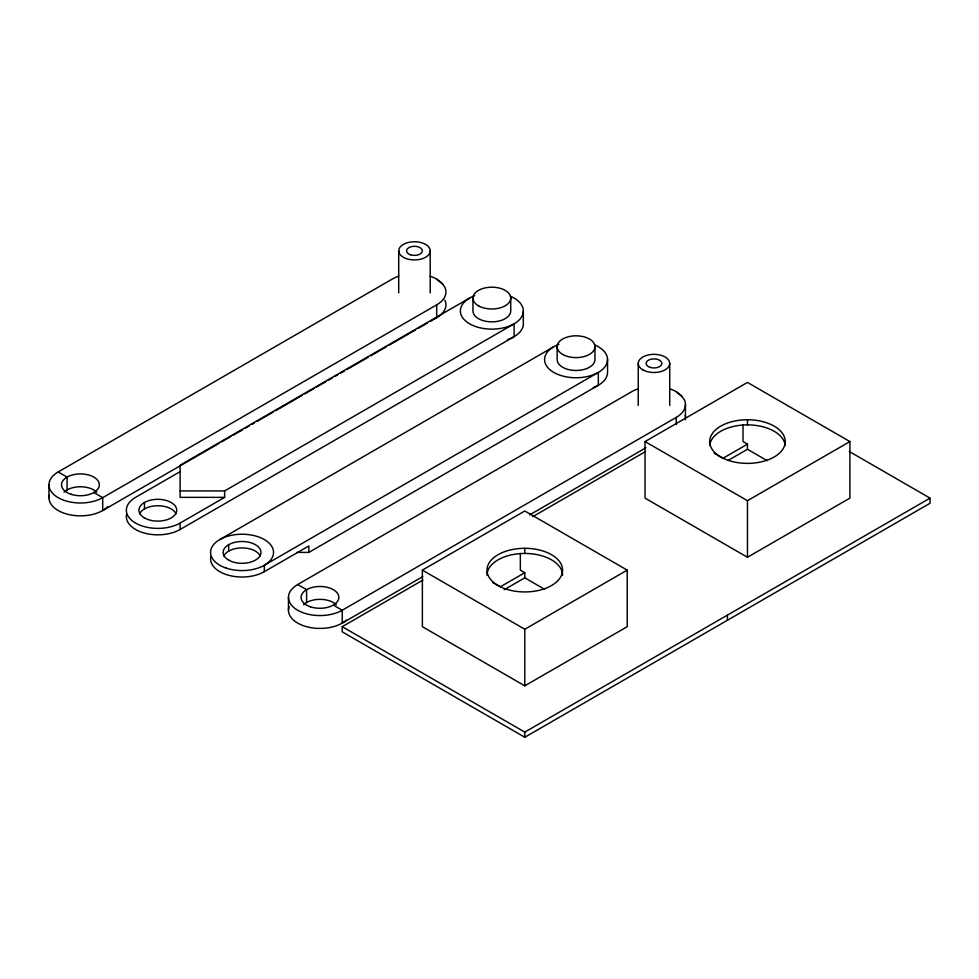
<?xml version="1.0" encoding="UTF-8"?>
<svg xmlns="http://www.w3.org/2000/svg" width="979" height="979" viewBox="0 0 979 979"><rect width="100%" height="100%" fill="white"/><g stroke="black" fill="none" stroke-linecap="round" stroke-linejoin="round"><path stroke-width="1.47" d="M430.185 276.225A31.487 18.185 0 0 1 436.707 279.125L441.713 282.882L444.858 287.275A31.487 18.185 0 0 1 436.707 304.836L102.709 497.662A31.487 18.185 0 0 1 58.177 497.662A31.487 18.185 0 0 1 58.177 471.951L392.175 279.125A31.487 18.185 0 0 1 398.698 276.225M469.577 298.093L180.112 465.221L180.112 497.356L224.644 497.356L224.644 490.932L514.11 323.804L514.11 336.666L180.112 529.492A31.487 18.185 0 0 1 143.913 532.943A31.487 18.185 0 0 1 126.621 514.269M218.88 443.45L102.709 510.524L102.709 497.662L93.8 492.523M221.523 441.921L230.763 436.585M233.406 435.068L242.645 429.732M245.288 428.202L249.241 425.914M251.884 424.397L254.528 422.867M257.171 421.349L273.006 412.196M275.65 410.678L302.058 395.43M304.689 393.901L313.929 388.565M316.572 387.048L325.811 381.712M328.454 380.182L332.419 377.906M335.063 376.377L337.694 374.847M340.337 373.329L344.302 371.041M346.933 369.511L368.067 357.323M370.698 355.793L386.546 346.652M389.189 345.122L415.585 329.886M418.229 328.357L427.468 323.021M430.111 321.504L436.707 317.685L436.707 304.836M180.112 471.645L135.579 497.356A31.487 18.185 0 0 0 135.579 523.067A31.487 18.185 0 0 0 180.112 523.067L224.644 497.356M219.785 539.551L553.796 346.713M210.84 556.464A31.487 18.185 0 0 0 228.131 575.138A31.487 18.185 0 0 0 264.318 571.687L308.85 545.976L308.85 552.401L296.98 552.401M308.85 552.401L598.328 385.285L598.328 372.424L264.318 565.262L264.318 571.687M669.709 388.81A31.487 18.185 0 0 1 676.232 391.698L681.237 395.455L684.382 399.848A31.487 18.185 0 0 1 676.232 417.409L342.222 610.235A31.487 18.185 0 0 1 297.689 610.235A31.487 18.185 0 0 1 297.689 584.524L631.7 391.698A31.487 18.185 0 0 1 638.222 388.81M422.365 570.121L524.793 510.989L627.221 570.121L627.221 626.682L524.793 685.826L422.365 626.682L422.365 570.121L524.793 629.252L627.221 570.121M645.039 441.566L747.466 382.422L849.894 441.566L849.894 498.127L747.466 557.271L645.039 498.127L645.039 441.566L747.466 500.697L849.894 441.566M422.757 576.607L342.222 623.097L342.222 610.235L333.325 605.095M529.688 514.868L645.871 447.795M849.344 451.527L930.05 498.127L930.05 503.267L524.793 737.248L342.209 631.834L342.209 626.682L422.989 580.045M532.919 516.582L645.479 451.588M504.161 589.737L524.793 577.83L524.793 572.691L500.293 586.837L492.67 582.432M767.218 460.681L747.466 449.275L747.466 444.136L722.967 458.282L714.058 453.13M728.119 460.448L747.466 449.275M342.209 626.682L524.793 732.108L930.05 498.127M180.112 490.932L224.644 490.932M747.466 444.136L743.012 441.566L743.012 424.923M524.793 572.691L520.338 570.121L520.338 553.49M524.793 577.83L544.544 589.248M297.689 584.524L306.598 589.676L306.598 602.526M58.177 471.951L67.086 477.091L67.086 489.953M676.232 391.698L682.228 396.838M436.707 279.125L442.704 284.265M785.244 441.566A37.789 21.819 0 0 1 728.572 460.46A37.789 21.819 0 0 1 728.572 422.671A37.789 21.819 0 0 1 785.244 441.566L785.244 445.421M747.466 419.746L747.466 424.886A37.789 21.819 0 0 0 709.751 445.286M747.466 500.697L747.466 557.271M727.421 615.118L727.421 620.258M709.677 441.566L709.677 445.421M685.459 404.547L685.459 417.409M676.232 417.409L676.232 424.543M669.722 363.417L669.722 405.416M638.235 363.417L638.235 405.416M607.543 359.574L607.543 372.424A31.487 18.185 0 0 1 593.201 387.672M594.951 346.529L594.951 359.391A18.895 10.904 0 0 1 576.374 370.478A18.895 10.904 0 0 1 557.161 359.758L557.161 346.896M524.793 548.301L524.793 553.441A37.789 21.819 0 0 1 562.582 575.26M524.793 629.252L524.793 685.826M524.793 732.108L524.793 737.248M523.337 310.955L523.337 323.804A31.487 18.185 0 0 1 507.587 339.554M510.732 297.91L510.732 310.771A18.895 10.904 0 0 1 492.168 321.858A18.895 10.904 0 0 1 472.955 311.138L472.955 298.277M430.209 250.844A15.75 9.092 0 0 1 406.591 258.713A15.75 9.092 0 0 1 406.591 242.976A15.75 9.092 0 0 1 430.209 250.844L430.209 292.843M398.71 250.844L398.71 292.843M288.475 597.386L288.475 610.235M228.694 544.691L228.694 551.116M180.112 523.067L180.112 529.492M144.476 502.496L144.476 508.933M48.95 484.813L48.95 497.662M747.466 424.886A37.789 21.819 0 0 1 785.17 445.286M487.004 575.26A37.789 21.819 0 0 1 524.793 553.441M510.353 296.245A31.487 18.185 0 0 1 514.868 323.351A31.487 18.185 0 0 1 467.717 322.629A31.487 18.185 0 0 1 474.705 295.695M139.593 513.816A18.895 10.904 0 0 1 157.839 505.739A18.895 10.904 0 0 1 176.085 513.816M594.559 344.865A31.487 18.185 0 0 1 599.087 371.971A31.487 18.185 0 0 1 551.936 371.261A31.487 18.185 0 0 1 558.911 344.327M223.799 556.011A18.895 10.904 0 0 1 242.058 547.922A18.895 10.904 0 0 1 260.304 556.011M444.858 300.125A31.487 18.185 0 0 1 434.26 318.958M107.714 506.755A31.487 18.185 0 0 1 70.317 514.881A31.487 18.185 0 0 1 49.219 495.288M64.076 492.217A18.895 10.904 0 0 1 96.799 492.217M346.37 620.135A31.487 18.185 0 0 1 308.104 627.086A31.487 18.185 0 0 1 289.074 606.686M685.19 415.035A31.487 18.185 0 0 1 685.19 419.783M303.6 604.789A18.895 10.904 0 0 1 336.323 604.789M505.898 589.015A37.789 21.819 0 0 0 562.582 570.121A37.789 21.819 0 0 0 505.898 551.226A37.789 21.819 0 0 0 505.898 589.015M478.707 305.938A18.895 10.904 0 0 0 510.169 300.737A18.895 10.904 0 0 0 486.649 287.606A18.895 10.904 0 0 0 478.707 305.938M144.476 517.928A18.895 10.904 0 0 0 176.085 513.033A18.895 10.904 0 0 0 152.944 499.682A18.895 10.904 0 0 0 144.476 517.928M226.308 568.15A31.487 18.185 0 0 0 273.545 552.401A31.487 18.185 0 0 0 226.308 536.663A31.487 18.185 0 0 0 226.308 568.15M228.694 560.123A18.895 10.904 0 0 0 260.304 555.228A18.895 10.904 0 0 0 237.163 541.864A18.895 10.904 0 0 0 228.694 560.123M562.925 354.557A18.895 10.904 0 0 0 594.388 349.356A18.895 10.904 0 0 0 570.855 336.225A18.895 10.904 0 0 0 562.925 354.557M410.519 254.785A7.869 4.54 0 0 0 422.328 250.844A7.869 4.54 0 0 0 410.519 246.904A7.869 4.54 0 0 0 410.519 254.785M70.99 494.26A18.895 10.904 0 0 0 99.332 484.813A18.895 10.904 0 0 0 70.99 475.366A18.895 10.904 0 0 0 70.99 494.26M650.044 367.358A7.869 4.54 0 0 0 661.853 363.417A7.869 4.54 0 0 0 650.044 359.489A7.869 4.54 0 0 0 650.044 367.358M642.848 369.842A15.75 9.092 0 0 0 669.183 365.767A15.75 9.092 0 0 0 649.909 354.643A15.75 9.092 0 0 0 642.848 369.842M310.514 606.833A18.895 10.904 0 0 0 338.856 597.386A18.895 10.904 0 0 0 310.514 587.938A18.895 10.904 0 0 0 310.514 606.833"/></g></svg>
